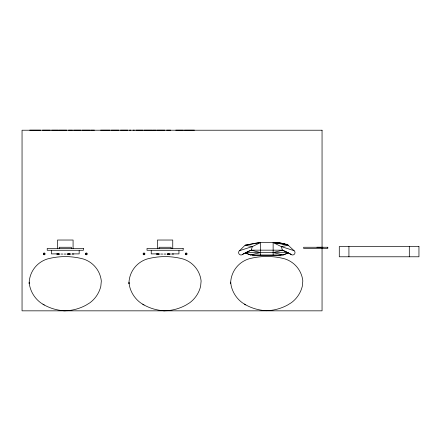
<?xml version="1.0" encoding="UTF-8"?>
<svg xmlns="http://www.w3.org/2000/svg" width="441" height="441" viewBox="0 0 441 441"><rect width="100%" height="100%" fill="white"/><g stroke="black" fill="none" stroke-linecap="round" stroke-linejoin="round"><path stroke-width="0.66" d="M29.15 283.717L29.293 280.994A25.92 25.92 0 0 1 47.226 259.016A69 69 0 0 1 83.382 259.016A25.92 25.92 0 0 1 101.32 280.994L100.829 286.27A28.963 28.963 0 0 1 89.931 302.769L85.918 305.238A47.507 47.507 0 0 1 67.258 310.723L63.388 310.723M128.943 283.717L129.086 280.994A25.92 25.92 0 0 1 147.018 259.016A69 69 0 0 1 183.175 259.016A25.92 25.92 0 0 1 201.113 280.994L200.622 286.27A28.963 28.963 0 0 1 189.718 302.769L185.711 305.238A47.507 47.507 0 0 1 167.051 310.723L163.181 310.723A47.507 47.507 0 0 1 144.483 305.238L142.774 304.279M230.649 283.607L230.792 280.884A25.92 25.92 0 0 1 248.73 258.9A69 69 0 0 1 284.886 258.9A25.92 25.92 0 0 1 302.818 280.884L302.328 286.159A28.963 28.963 0 0 1 291.429 302.653L287.422 305.128A47.507 47.507 0 0 1 268.762 310.607L264.887 310.613A47.507 47.507 0 0 1 246.194 305.128L244.485 304.163M277.692 242.997L277.753 242.693L284.605 243.724L284.544 244.022L284.539 243.713M277.78 243.008L277.813 242.704M277.863 243.019L277.907 242.715M277.984 243.041L278.028 242.737M278.028 243.046L278.073 242.743M278.139 243.063L278.183 242.759M278.199 243.068L278.243 242.77M278.321 243.09L278.365 242.787M278.387 243.101L278.436 242.798M278.492 243.112L278.574 242.815L278.596 243.129M278.684 242.831L278.712 243.145L278.8 242.853M278.861 243.167L278.905 242.87M278.966 243.184L278.988 242.881M279.076 243.2L279.131 242.903M279.164 243.217L279.208 242.914L279.197 243.223M279.28 243.234L279.324 242.93M279.407 243.25L279.467 242.952M279.484 243.261L279.528 242.963M279.583 243.278L279.644 242.98M279.721 243.3L279.77 242.997M279.748 243.305L279.848 243.008M279.826 243.316L279.903 243.019M279.996 243.338L279.963 243.024M280.046 243.349L280.134 243.052M280.2 243.371L280.244 243.068M280.333 243.393L280.399 243.09M281.126 243.509L281.171 243.206L283.32 243.531M281.215 243.526L281.264 243.223M281.391 243.548L281.441 243.25M281.507 243.57L281.551 243.267M281.65 243.278L281.606 243.581L281.689 243.283M281.788 243.608L281.832 243.305M281.904 243.625L281.948 243.322M281.97 243.636L282.014 243.333M282.064 243.653L282.108 243.349M282.168 243.669L282.212 243.366L282.212 243.675M282.312 243.686L282.367 243.388M282.466 243.399L282.422 243.708L282.538 243.41M282.692 243.746L282.703 243.438M282.791 243.763L282.835 243.46M282.863 243.768L282.907 243.471M282.968 243.785L283.012 243.482M283.767 243.906L283.806 243.603M283.839 243.917L283.877 243.614M284.01 243.945L284.065 243.641M284.169 243.967L284.219 243.664L284.213 243.972M284.313 243.989L284.351 243.686M284.434 244.005L284.462 243.702M246.943 251.85L251.21 250.163L282.4 250.163L291.132 254.485A2.409 2.409 0 0 0 294.511 254.038A2.409 2.409 0 0 0 294.064 250.659L287.306 244.441L274.941 242.583L258.669 242.583L245.113 245.218L239.546 250.659A2.409 2.409 0 0 0 239.105 254.038A2.409 2.409 0 0 0 242.484 254.485L251.21 250.163L252.362 246.585L260.477 242.583L260.477 254.981M167.216 254.066C176.383 254.01 162.817 254.104 168.655 254.038M242.484 254.485L244.06 253.338M287.896 252.842L283.078 254.981L250.538 254.981L245.113 253.013M288.502 253.013L283.078 254.981L273.133 252.572L282.4 250.163L286.672 251.85M239.546 250.659L252.362 246.585L245.113 245.218L260.477 242.583M67.346 254.038C76.458 254.033 63.344 254.06 68.741 254.038M168.611 254.038L167.988 254.066M68.377 254.038L68.818 254.038L68.195 254.066M69.171 254.066L69.612 254.066M168.964 254.066L169.405 254.066M58.526 254.038L56.889 254.066L59.733 254.038L56.817 254.066M158.319 254.038L156.682 254.066L159.521 254.038L156.605 254.066M29.701 130.161L40.638 130.161M42.413 130.161L50.28 130.161M51.614 130.161L58.51 130.161M59.133 130.161L66.723 130.161M68.482 130.161L72.528 130.161M73.63 130.161L80.951 130.161M82.015 130.161L89.766 130.161M90.581 130.161L94.446 130.161M100.636 130.161L110.107 130.161M111.281 130.161L118.872 130.161M120.481 130.161L127.802 130.161M129.472 130.161L130.872 130.161M132.967 130.161L134.389 130.161M135.933 130.161L143.055 130.161M144.064 130.161L151.93 130.161M152.448 130.161L156.312 130.161M157.145 130.161L164.895 130.161M166.593 130.161L170.639 130.161M175.744 130.161L183.428 130.161M184.415 130.161L194.431 130.161M245.113 252.572L288.502 252.572M58.377 253.889L51.443 253.889L51.443 250.637M72.236 253.889L79.165 253.889L79.165 250.637M158.165 253.889L151.235 253.889L151.235 250.637M172.029 253.889L178.958 253.889L178.958 250.637M60.902 254.038L62.969 254.066M64.16 254.066L66.205 254.066M71.784 254.066L73.851 254.066M160.695 254.038L162.762 254.066M163.953 254.066L165.998 254.066M171.577 254.066L173.644 254.066M252.346 255.708L281.27 255.708M264.854 310.607L266.805 310.723M163.142 310.723L165.099 310.839M65.307 310.839L63.35 310.723A47.507 47.507 0 0 1 44.69 305.238L42.986 304.279M287.306 244.441L273.133 242.583L273.133 254.981M274.941 242.583L278.172 243.212M251.21 250.163L260.477 252.572L250.538 254.981L245.714 252.842M294.064 250.659L281.253 246.585L273.133 242.583L288.502 245.218L281.253 246.585L282.4 250.163M245.758 304.88L242.181 302.653A28.963 28.963 0 0 1 231.282 286.159L230.693 282.846M144.053 304.996L140.475 302.769A28.963 28.963 0 0 1 129.571 286.27L128.981 282.962M44.26 304.996L40.682 302.769A28.963 28.963 0 0 1 29.784 286.27L29.189 282.962M289.555 253.338L291.132 254.485M230.731 282.091L230.759 283.243M129.02 282.207L129.053 283.354M29.227 282.207L29.26 283.354M409.309 246.541L409.309 256.783M348.925 246.541L348.925 256.783M322.95 247.263L316.919 247.263M286.694 253.173L286.694 253.669M246.921 253.173L246.921 253.669M172.751 248.465L172.751 240.031L157.443 240.031L157.443 248.465M171.125 248.465L171.125 247.263L159.069 247.263L159.069 248.465M73.079 248.465L73.079 240.031L57.534 240.031L57.534 248.465M71.392 248.465L71.392 247.263L59.221 247.263L59.221 248.465M69.435 254.038A0.59 0.287 19.4 0 1 69.017 254.038M169.228 254.038A0.59 0.287 19.4 0 1 168.809 254.038M43.736 253.829C44.552 255.576 44.999 252.362 43.736 253.829M85.918 253.829C86.728 255.582 87.191 252.351 85.918 253.829M143.529 253.829C144.334 255.582 144.802 252.351 143.529 253.829M185.711 253.829C186.521 255.582 186.984 252.351 185.711 253.829M168.495 254.038L168.192 254.066L168.501 254.038M322.051 130.222L22.05 130.222L22.05 310.839L322.051 310.839L322.051 130.222M418.95 246.541L339.283 246.541L339.283 256.783L418.95 256.783L418.95 246.541M327.801 247.263L303.695 247.263L303.695 248.465L327.801 248.465L327.801 247.263M83.382 248.465L47.226 248.465L47.226 250.273L83.382 250.273L83.382 248.465M183.175 248.465L147.018 248.465L147.018 250.273L183.175 250.273L183.175 248.465M43.764 254.672A0.904 0.904 0 0 0 45.12 253.889A0.904 0.904 0 0 0 43.764 253.106A0.904 0.904 0 0 0 43.764 254.672M85.758 254.529A0.904 0.904 0 0 0 87.268 254.126A0.904 0.904 0 0 0 86.16 253.018A0.904 0.904 0 0 0 85.758 254.529M185.551 254.529A0.904 0.904 0 0 0 187.061 254.126A0.904 0.904 0 0 0 185.953 253.018A0.904 0.904 0 0 0 185.551 254.529M143.557 254.672A0.904 0.904 0 0 0 144.907 253.889A0.904 0.904 0 0 0 143.557 253.106A0.904 0.904 0 0 0 143.557 254.672"/></g></svg>
